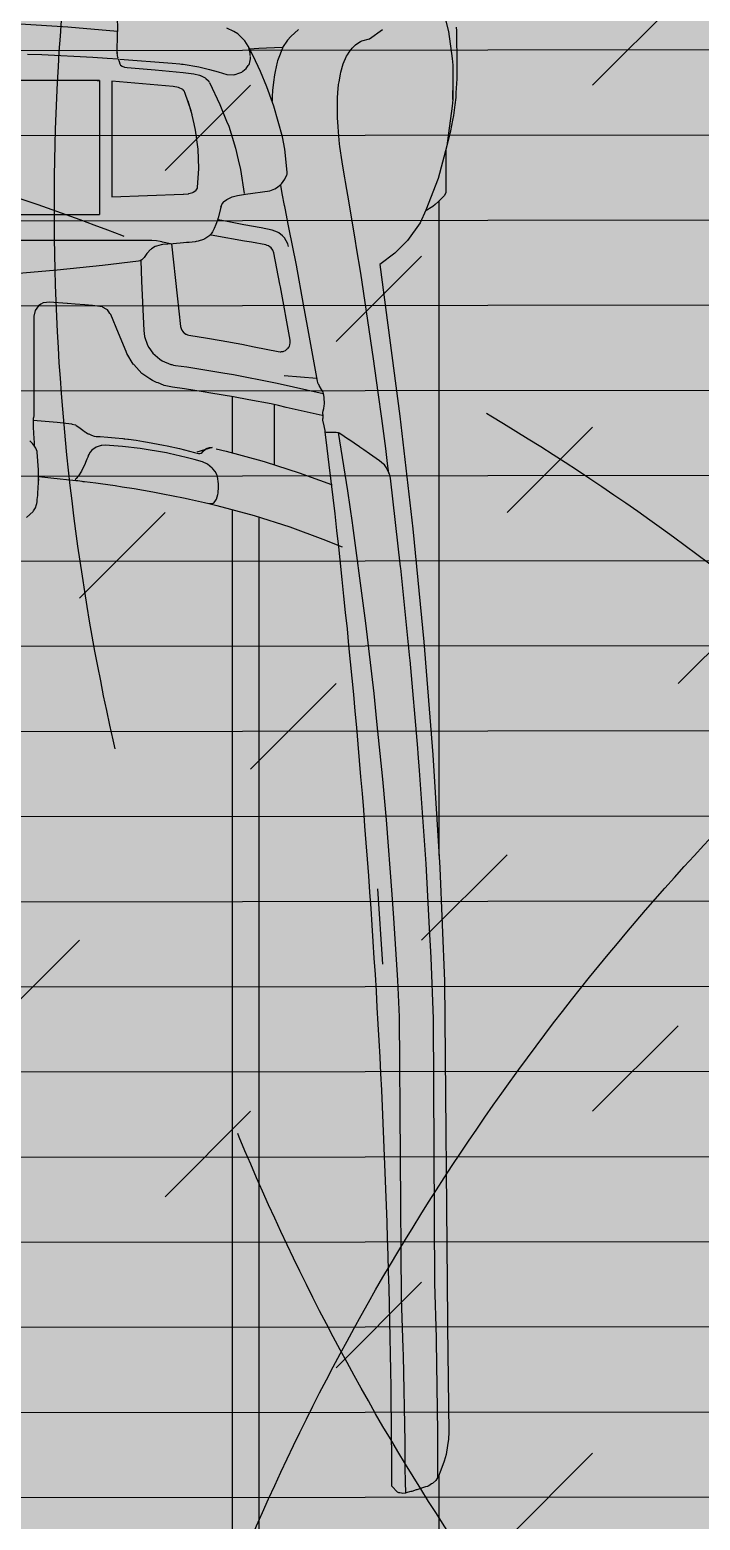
# Model space of a CAD drawing. Header units: millimetres. Extents: x -86392818 to -86307589, y 1129347621 to 1129375919.
# Drawn here: x -86333587 to -86333090, y 1129369134 to 1129370241 of the extents above; entities that cross this region are included whole.
import ezdxf

# ---------------------------------------------------------------- set-up
doc = ezdxf.new("R2010")
doc.units = ezdxf.units.MM
doc.header["$LTSCALE"] = 1000
doc.linetypes.add('DASH', pattern=[0.35, 0.25, -0.1])
doc.layers.get('Defpoints').update_dxf_attribs({"color": 250})
for name, color, linetype in [('C—平顶—喷淋', 5, 'Continuous'), ('C—平顶—轮廓线', 4, 'Continuous'), ('F—地坪—hatch', 8, 'Continuous'), ('P—平面—移动家具1', 165, 'Continuous')]:
    doc.layers.add(name, color=color, linetype=linetype)

# ---------------------------------------------------------------- blocks, each defined once
blk = doc.blocks.new('vfsdfdfgfgh')
for points in [[(-281.1250281396424, 79.59264259137854), (-281.1250282648471, 1525.316478869456)], [(-434.6452710254598, 796.4132418352383), (-434.6452711562815, 1455.126182075022), (-301.2681105876836, 1455.126182073436), (-301.2681104608782, 85.20797756276443)], [(-397.4967900718184, 52.67393596206966), (-397.2696437226841, 50.84776409789629), (-396.571979938708, 45.29235705606698), (-395.1573854904855, 34.18154297400906), (-392.2491009916484, 11.96952624122787), (-389.5740471196696, -7.359061232447857), (-386.1120933960337, -32.39683864053222), (-376.5536939258673, -96.02451097843004), (-373.5612435923904, -114.7475783071714), (-372.7418942635486, -119.735910927513), (-370.7391530207678, -131.9135938354302), (-368.8124652423212, -143.4184765832906), (-367.9941299597631, -148.3010834642628), (-365.2663456848531, -163.7658757284371), (-364.7126764600471, -166.8703678992169), (-362.7423846960592, -178.4233077998942), (-362.7271740025462, -178.5386449710204), (-361.1716271340119, -189.9858591327211), (-360.8998627514447, -191.9850367533945), (-360.0906538854761, -200.8756103054766), (-359.7367517624516, -204.7682398066681), (-359.4497766879795, -211.2367327797983), (-359.2844871575726, -214.9467450947122), (-359.3433018366268, -220.934666524583), (-359.3950181932742, -226.1152277613437), (-359.7103865613899, -229.9790229704522), (-360.2052411063269, -236.0630587083142), (-360.5500168135695, -238.1487392072595), (-361.4616443465493, -243.6657005244342), (-361.9189791828685, -245.3188666337228), (-363.5982396880354, -251.4029023732), (-366.0502033968442, -257.0255894293659), (-366.0867090607862, -257.0928694456961), (-366.124228769404, -257.1601494616189), (-366.6718137164862, -258.1212925485161), (-368.0864081655091, -260.0820244449569), (-370.2108349515474, -263.023122290193), (-372.7266835716437, -265.5317057466164), (-374.5428403143887, -266.7139117436018), (-376.4816966466824, -267.9633977553312), (-377.349720193306, -268.4439692993765), (-382.9868030125435, -270.0394668228982), (-392.8453601597212, -276.8539713074133)], [(-359.9020791602234, 22.29766967313481), (-366.6557465979204, 65.5752879268839), (-370.1545562493848, 89.36751849012217), (-370.4215035778107, 91.3363609470398), (-378.7368628785989, 152.7027192715032), (-380.0810976485736, 164.0297160311893), (-386.2743756565033, 216.2040411351772), (-388.3854591192066, 236.9076500949595), (-392.7585962581434, 279.8038051215844), (-394.7477037878343, 301.7440932500176), (-395.399075266716, 309.9393999763997), (-399.8012066837837, 365.3746203992341), (-400.913987121814, 383.1126604084275), (-403.7954185885537, 429.078979141108), (-405.0516707180723, 456.3843629635958), (-406.7293396976602, 665.2162183619803), (-407.9111065236939, 702.0766407327028), (-408.1010690418188, 708.013931265843), (-409.2578407988767, 771.9151742536196), (-409.3208283711647, 779.5875072030613), (-409.3498226500815, 783.1006604614813), (-409.3853156473706, 787.333671743545), (-409.3898147591608, 787.7889665613475), (-409.3988129843492, 788.7672351572837), (-409.4053117019139, 789.4932458132389), (-409.4308066719314, 794.2307729752793), (-409.4303067708897, 794.2307729748718), (-409.4518025285579, 795.8243048389704), (-409.4697989781271, 796.9748471491039), (-409.4927944405281, 798.4207158282952), (-409.5282874378172, 800.1557582429814), (-409.5742783626119, 802.4199270693352), (-409.6212690919056, 804.2903274022829), (-409.7082519286705, 807.114385801513), (-409.7227490677324, 807.4896963951323), (-409.7492438406407, 808.1849438870704), (-409.7822373303134, 808.7694439924235), (-409.8287281577577, 809.5938967707189), (-409.839226086071, 809.6492704644188), (-409.8922156310873, 809.9138336698379)], [(-350.2675210796224, 21.91896532200917), (-350.2716925964269, 21.93104497238528), (-350.858207785328, 22.05184147611726), (-350.9800160608356, 22.07600077686948), (-352.2848663515761, 22.13639902912837), (-352.8096430992009, 22.15451850429235), (-354.3906477686323, 22.16055832948769), (-355.0956340189587, 22.16055832988059), (-355.1857387711061, 22.15451850429235), (-357.0295489653145, 22.11223972798325), (-358.21092237431, 22.08204060205026), (-358.4520360147653, 22.08204060205026), (-359.7001536845492, 22.26927518284356), (-359.902055073173, 22.29947430918401), (-360.5361255467069, 22.54710714182875), (-361.0467191392891, 22.84305857638537), (-361.1251436453676, 22.88533735269448), (-367.6151886691659, 27.33668851529364), (-367.7219794853081, 27.41520624191617), (-375.56192717472, 32.79065065889154), (-375.9306892145323, 33.04432331673161), (-378.8791169186952, 35.06766475428594), (-383.212488026722, 38.03925874613924), (-390.5468479446718, 43.07647295185598), (-393.3743016776571, 45.58904022994102), (-393.6270955633881, 45.93331026638043), (-394.5239715624921, 47.16543460407411), (-396.0357290613756, 49.24313446828455), (-397.4507073823479, 52.56503832139424), (-397.5591668055349, 52.81871097923431), (-397.6400942213659, 53.00594555962016), (-398.3283944060895, 56.34596888786473), (-405.9881325936076, 122.0290677957528), (-406.0899175910381, 123.0256389515562), (-412.8995007605627, 189.8200656945992), (-413.0580183789425, 191.366260941606), (-418.7412921541836, 256.7111296394287), (-419.0967053408676, 260.8000912904245), (-420.0736744530805, 273.3025294281251), (-424.8884385392957, 342.7061606506177), (-427.506482153578, 390.734850537352), (-428.672838104816, 412.1339511750703), (-430.4849447748638, 457.825228713351), (-431.4268731496413, 653.9448370778409), (-432.5606912740041, 694.5928605864174), (-432.6049093461625, 697.3047420952644), (-433.6978466108485, 764.4555185239005), (-433.6978466100409, 798.2543802695436)], [(-392.890977711133, 417.0941635329073), (-389.3758258469388, 361.2996622098726)], [(-434.6452710318772, -149.5725548243354), (-434.6452710278681, 336.5455952267075)], [(-262.7946154402453, 74.8451316679566), (-269.7363527189154, 76.5192711026175), (-297.6003820716141, 84.03875502114533), (-323.9201350940275, 92.42831024168117), (-348.5314761308618, 101.6355894230801), (-362.8773328422976, 107.359006875573)], [(-128.5265086960208, 85.45455471765308), (-133.2882656791553, 81.0261491134006), (-133.7533634357169, 80.40551178361056), (-135.0607365209507, 78.20369420583302), (-135.9188374845035, 75.89178574927791), (-135.9504887502262, 75.7651812381664), (-136.0964362491213, 75.16243367572315), (-136.3232703156973, 73.73056418202759), (-136.4744930259476, 72.15832881808456), (-136.6248365347055, 70.60604742536088), (-136.6301117460607, 70.54618550969462), (-136.7743008419784, 69.05445410152606), (-136.923765149244, 67.52350281662075), (-137.4460110227883, 59.4627862774505), (-137.4284269865457, 54.80250175879337), (-137.4099637488107, 50.14221724173694), (-136.4067944870549, 36.92030268546659), (-136.2705182077698, 36.40769203097443), (-135.3209802562342, 34.01803189102793), (-134.5077185855844, 32.59029080551409), (-132.8539399868314, 30.41668401492643), (-130.8247422189306, 28.45844250718073)], [(-137.5758521513126, 55.08987700963917), (-146.4298961016757, 55.99072674718627), (-165.0244564366367, 57.98048239691707), (-166.0965006601036, 58.04547877053847), (-166.386206260242, 58.06324444565689), (-166.5343966817018, 58.06931077445915), (-169.4488083128599, 58.51041949656792), (-170.3739971645482, 58.62177994928788), (-171.142985299899, 58.71234156328137), (-171.4754124625324, 58.75220600583998), (-180.0330755691757, 59.83634551636351), (-183.337321464729, 60.29695315123536), (-194.3154281296593, 61.82826771227701), (-199.4713867742539, 62.63162288957392), (-208.416214045923, 64.02514513929782), (-215.3638082440521, 65.22497819567798), (-222.3154075880157, 66.42481125125778), (-230.990554992728, 68.07311928489071), (-235.9956531181015, 69.02423288456339), (-246.3262610923848, 71.17214637620782), (-249.4395950039834, 71.8195102573809), (-260.6286393860428, 74.26900692255003), (-261.6526218506988, 74.5415583827853), (-262.7940886150245, 74.84530810127035), (-264.9208214273458, 75.1481912019517), (-266.6243437565281, 74.98570026808011), (-267.06490987508, 74.7408805948071), (-267.8525886947245, 74.30410496465629), (-269.1142098548735, 72.54097000377078), (-269.4212710896245, 71.91353834509209), (-269.4332865295219, 71.8905729586113), (-270.5053307521885, 68.47912996570813), (-270.6909025422356, 67.496384797254), (-270.7469745943163, 66.85942033604078), (-271.0767316583879, 63.114762600424), (-271.0807368058231, 62.1164183022338), (-270.9512370678567, 60.40744698612252), (-270.1809138828248, 55.05304573228932), (-269.4212710888169, 53.16078464318707), (-268.4226545528436, 51.37598422497103), (-266.8646525481672, 49.32253212916839), (-266.3399783519053, 48.75576375177479), (-262.8862069860115, 45.99298456596443), (-259.0586219422621, 44.26191448318423), (-253.0562423289957, 42.50527916043939), (-247.00446590723, 40.87776996631874), (-234.2680999107179, 37.94123380807287), (-232.3536398652068, 37.49969177703315), (-212.8512463155857, 34.19744269108924), (-199.7063553719927, 32.7120589002152), (-193.354192959865, 32.19772093030042), (-186.9766646198623, 31.81727549107745), (-184.4867985215169, 31.90090415802842), (-183.914062566444, 31.98149966100755), (-180.0878125715753, 33.23159657951328), (-176.95311788033, 35.57753235562996), (-175.7849501400487, 36.99315337280859), (-174.5033032459251, 39.22382891278539), (-174.8116995311575, 38.59163085283944)], [(-269.3524203128763, 34.37999783863779), (-276.6003033915113, 36.24168694327818), (-303.0630839122969, 43.41412608993414), (-305.6452175966333, 44.17800663932576), (-330.9998933974566, 52.20091025301372), (-354.8400733180752, 60.95802391317557), (-355.452243057327, 61.35318104697217)], [(-174.5039369275401, 39.22379367386748), (-174.2065373416262, 39.91891428180679), (-173.9339045402448, 40.63579257685342), (-173.5525950771262, 41.66759464320785), (-173.3204807421353, 42.27193317505589), (-172.8167242800846, 43.44834883870499), (-171.4404834186425, 46.66248449085106), (-170.018671667829, 49.42946214892436), (-169.1979993898203, 51.02640139593859), (-167.0308063945195, 54.45886418966984), (-165.2652316304084, 56.59186784439953), (-165.1042475097347, 56.75767643025029), (-164.8949186202226, 57.0861049744417), (-164.5972218314491, 57.55352012583171), (-165.0239040508313, 57.98042096337304)], [(-137.4460110227883, 59.46295818222279), (-137.5823423117545, 56.77639823019854)], [(-312.337910364171, 1.704470552125713), (-312.3379103633706, 46.29578055012098)], [(-281.1250281396424, -4.321720102452673), (-281.1250281396424, 37.46799935177842)], [(-348.0717866334817, 9.727308295608964), (-321.3227797007639, 3.721679596841568), (-315.4699578063228, 2.40748163004173), (-310.0273703992352, 1.186088226299034), (-293.5879213024309, -1.961799923985382), (-282.0197382823899, -4.176308837428223), (-265.3311415380085, -6.881508548802231), (-259.7231716407914, -7.789286527447985), (-245.7472773008558, -10.05393123922113), (-236.7672228618685, -11.33932779125462), (-230.6244446523197, -12.62045746544027), (-230.2872361985428, -12.75806423294125), (-226.2063695552133, -14.41894591701566), (-225.0744660176424, -14.87870186167129), (-221.8978335096617, -16.17049872764619), (-220.1151391338717, -17.39935916499235), (-216.289863613245, -20.033088694865), (-215.5252380731108, -20.56004794477485), (-214.1398912392178, -21.51369484713359), (-208.0336260468539, -28.05374982861395), (-207.7458175573192, -28.35989821849216), (-203.0528209185286, -36.22161820199108), (-202.3569257648196, -37.80996298530954), (-196.7317732718002, -51.40316485063522), (-196.6974080777873, -51.48636894316587), (-191.0357425675829, -65.16277490022185), (-190.4042821499388, -66.06948616042791), (-189.5924044711501, -67.23434344948328), (-189.5064914889226, -67.35914958707872), (-188.542118266254, -68.74161757838738), (-187.7216492883599, -69.21737431071233), (-185.3719292317983, -70.57957463891944), (-185.3676335838536, -70.58170807703573), (-184.7726861833944, -70.92732507546316), (-182.8783049304693, -71.32947818656976), (-177.3605436650323, -71.85963759425795), (-177.3562480162873, -71.86070431272674), (-171.8234519782127, -72.37379621426226), (-164.4864833190004, -72.99996034397918), (-158.8140786849181, -73.48425082795438), (-158.7603830719236, -73.48851770500187), (-145.6479142005992, -74.47629961839993), (-143.3475941090801, -74.18721873465984), (-141.1911782623283, -73.916272075905), (-141.1095609288532, -73.90560488411575), (-140.899074123241, -73.88000362591993), (-139.1786666595435, -72.8612868572236), (-137.3079114775537, -71.75509912017151), (-136.0299558712504, -70.00247959030094), (-134.7820698085998, -68.29039538740471), (-134.7691828615425, -68.2743946005503), (-133.875687848471, -64.04912012955174), (-133.8692443741456, -41.6106832435762), (-133.8649487253933, -34.30472392676165), (-133.8585052510607, -30.70668030354136), (-133.8520617775357, -27.86600726238976), (-133.8499139535634, -26.43447019079758), (-133.8327313569607, -21.82411011404474), (-133.8305835321808, -21.35368697761442), (-133.8219922346834, -19.07730835559778), (-133.7919226902159, -13.63810751528945), (-133.7897748662435, -13.44716479128692), (-133.7768879183859, -11.57613943854813), (-133.7983661645485, -6.286279276377172), (-133.8499139535634, 5.934055069359601), (-133.8821313211956, 9.537432288867421), (-133.843470479238, 9.760376587000792), (-133.5621054632211, 11.42445842886809), (-133.5212967964835, 11.66553695240873), (-133.4912272536312, 11.8468792038766), (-133.4353838150637, 12.3226359357941), (-133.3816882012688, 14.04325389071892), (-133.2893317455164, 17.04180136368086), (-133.3537664831892, 18.08611939137336), (-133.6630532172785, 23.10609961445152), (-133.9186443383805, 26.55800271610497), (-134.1183920217154, 30.15177946267067), (-134.1463137406026, 30.8099451661401), (-134.1763832842626, 31.47344446428178), (-134.2064528279225, 32.19561331481964)], [(-162.2066056204349, 16.07892043632455), (-164.7567651271238, 16.77831062479527), (-165.4170431844977, 17.16182262622169), (-166.6505169055526, 17.96657803398557), (-168.3406894000655, 19.14799507327552), (-170.2356022768363, 20.7233627737296), (-171.4071507415065, 21.50397878153308), (-171.9962147526021, 21.80278541024018), (-172.8124670516772, 22.31819422465924), (-173.862487198654, 22.97843943964108), (-174.3540189286141, 23.26539384042553), (-174.6663544453331, 23.42947652019211), (-176.8112905491216, 24.42604229669087), (-178.5695808274177, 24.97939998775837), (-180.2702032093584, 25.21535718756786), (-183.0928338495869, 25.34149098990019), (-188.7439006217246, 25.71423812425928), (-194.4003858546348, 26.22486255280091), (-200.0591932834213, 26.8510733886942), (-200.9098915073046, 26.95252411045658)], [(-134.1190864538803, 30.15172461110342), (-134.1451545291275, 32.11376272249618)], [(-162.2541664276287, 16.09202714763524), (-162.1557748602427, 16.06145335093606), (-151.102160327755, 14.91660507368215), (-133.4003343463482, 13.44265133359295)], [(-213.2572608800765, -105.4315407966496), (-213.9432386442058, -89.97720957821002), (-215.5781975044956, -53.33604663483857), (-216.119116729802, -49.00381388000096), (-218.3736246777917, -42.45901973324362), (-219.3293842109561, -40.69114464198356), (-222.238689116537, -36.64944026936428), (-227.4038576573439, -32.04150200840377), (-229.2475923592065, -30.88235305222042), (-235.5840747117618, -28.23399908674764), (-236.4151110147141, -28.04228988090472), (-237.6379409424335, -27.76065522465797), (-239.0532784640163, -27.5165718557837), (-247.3961779921956, -26.31196607781749), (-274.1750688549291, -21.94712299338426), (-282.0150084021589, -20.66939102458127), (-311.9878984999523, -14.87166986212833), (-314.5108325297406, -14.38350312276452), (-348.8259889888432, -6.612362980275066)], [(-344.495866138459, -15.77964117845113), (-337.0910094903666, -56.5219452509773), (-334.1723188591932, -72.58021025260678), (-328.8301459402282, -101.9731954923627), (-323.3062050047301, -129.9803384579282), (-321.7559756812771, -137.656445874265), (-321.7485845124174, -137.6943741895666), (-320.1772766697322, -145.3850694189023), (-320.0425931399732, -146.098413494401), (-318.3508366119713, -155.0786714301357), (-317.1972667073351, -161.2011767180666), (-317.1211650383993, -161.6577752780722)], [(-245.285135382459, -51.71543114315136), (-245.7893070066712, -51.3602322342922), (-246.7676212249062, -50.67235922555847), (-246.8197769102262, -50.63510665752983), (-246.8988006752261, -50.57966097394819), (-247.8810660817908, -50.26431365111785), (-249.0174278308332, -49.90045135373657), (-262.8639720386636, -47.7042824915261), (-273.0272185321301, -45.90922849430353), (-288.2179569924556, -43.22531088598771), (-297.507200638327, -41.34795470234531), (-315.4060835460768, -37.73099020545487), (-316.772404452895, -37.56292047805618), (-317.1928108851498, -37.61490080630756), (-317.7025141733393, -37.67727719932736), (-318.9834894141532, -37.83581720049551), (-319.5572019526517, -38.09571884055913), (-320.6240227882008, -38.57913589199597), (-321.0104490019366, -38.75413633004064), (-322.038548191209, -39.66899010466295), (-322.3506920669024, -39.94795119841001), (-322.6754797429967, -40.23644202000287), (-323.1812318428638, -41.03780541148444), (-323.3432305611932, -41.29424169662525), (-323.6877741797507, -41.83916880295146), (-323.9256357141858, -42.65699263212446), (-324.0141423315072, -42.96107755166304), (-324.3089009774194, -43.9755602881487), (-324.300208363733, -44.39919996254321), (-324.286774323089, -45.06281548482366), (-324.2630671931038, -46.19598663641955), (-316.9612712525195, -85.76514506732929), (-316.6064545454283, -87.69101622351445), (-312.0902463416278, -111.080431192604), (-311.4090614827801, -112.9889755733748), (-311.354535083985, -113.1414512024057), (-310.0459015256638, -114.895787275469), (-309.1647865400373, -115.5455413768505), (-308.4014169640795, -116.1077952589985), (-308.3137005837925, -116.1719043302728), (-307.2452992733888, -116.54616269283), (-306.2124586563586, -116.9082923119422), (-295.4968360416897, -118.927728058261), (-290.2385946792347, -119.8365174619685), (-268.2763097451971, -123.6319477522193), (-267.0095587828619, -123.8251413054095), (-264.5700951386825, -124.1968006511597)], [(-236.109211104631, -117.682859657376), (-240.3510573789972, -79.14994050074893), (-242.8553506337703, -56.35751959840127), (-242.9560105221899, -55.7189544786379), (-243.5342772704535, -54.14167224758421), (-243.5566665251827, -54.08098217415682), (-243.7228425140129, -53.6277856486704), (-245.2851353816513, -51.71538866497576), (-244.8824958239711, -52.11581121382187)], [(-272.9681285911647, -145.8040365109191), (-270.7381744540762, -136.9373353365809), (-270.2309604373877, -135.3482461580425), (-268.9841524131916, -131.98825446509), (-267.7976738099387, -129.2508972666255), (-266.4704265588953, -126.536393699309), (-265.5342033291308, -125.1727936847892), (-264.8169535523703, -124.4369067494408), (-263.7466649437265, -123.3891947090306), (-260.9044789107138, -121.5096104802506), (-259.7962051118739, -121.0073384458083), (-255.7831814358506, -119.7498808532982), (-254.3375097661628, -119.4502443509409), (-253.6515419106945, -119.3248033065902), (-249.3078236327274, -118.783934027073), (-247.2119348761262, -118.631068625531), (-245.1138116962902, -118.4558574506518), (-237.3715360638598, -117.7875156922673), (-229.6203227392907, -117.1460904344858), (-228.357873754052, -116.9866228723258), (-225.0889129312054, -116.1029491201334), (-224.0320308603623, -115.6580650936521), (-221.1764382895417, -113.9638492091472), (-220.6446456196718, -113.5408030961407), (-220.3586394784215, -113.3127746405808), (-218.2404064918737, -111.1046059759392), (-217.8583201619331, -110.5804960260284), (-215.8339329408409, -107.7019541708869), (-215.333422192256, -107.0270102531213), (-214.1022551283022, -105.8462392905058), (-212.7995865304401, -105.2063376082078), (-211.7158913831809, -104.9036539552471), (-184.8760025240917, -101.6233960439713), (-151.2501710674405, -98.11409395867668), (-119.9347329739248, -95.48795776693441)], [(-323.0228001399446, -115.7352553172677), (-322.482135409773, -117.7538583535788), (-321.2362328804156, -120.0491527954146), (-320.0161767631434, -122.297640767647), (-318.4701393733412, -123.6639156733436), (-315.8137612472201, -126.0123364452302), (-314.9054445009533, -126.3662486486719), (-310.7921727302382, -127.9687283515232), (-302.6236517455909, -129.5093919160863), (-289.8006667839436, -131.9281211386842), (-276.2640043780557, -134.4811474034941), (-276.2233885883179, -134.4890472295665), (-272.0547316510274, -135.2051664558094), (-270.2750216034037, -135.484820295489)], [(-235.4465449025229, -117.627946585606), (-229.3239089801282, -119.0595831491082), (-229.0457031481419, -119.1250083957857), (-227.8017858599706, -119.4102624703519), (-224.9684421227503, -119.9603103598783), (-221.3957453103503, -120.2713908859441)], [(-221.3957453103503, -120.2713908859441), (-49.52583038751618, -120.2713908867445)], [(-439.7565062072026, -187.7270182801585), (-439.8180617315011, -156.0318917752884), (-439.7690629885983, -155.7797612899303), (-439.592449133379, -155.196374265317), (-438.5049227089694, -153.505669491642), (-436.7739977444289, -151.5972563031246), (-434.2847523965174, -149.2297331728041), (-431.9093369992406, -147.0298499907076), (-430.1763647331609, -145.5872523432045), (-427.7537249199668, -143.9738854668103), (-426.1693867243084, -143.0230316717498)], [(-426.9448945590921, -143.4883452209906), (-426.0650637001963, -142.9561369916773), (-424.6009291418959, -142.1347802038072)], [(-49.52583038832381, -139.5876381052658), (-182.6980206119988, -139.5876381036651)], [(-180.9896485660502, -239.0259950625623), (-181.5822657472308, -239.0259950625623), (-181.7559730154608, -239.0419217636227), (-182.3569953861152, -239.0966697974945), (-182.6890174934815, -239.1275277808018), (-182.6980206144071, -239.1295186179777), (-182.6980206119988, -139.5876381036651)], [(-274.6410859733078, -148.8108103603736), (-277.2993928726428, -150.7344589337881), (-281.2408239876604, -152.5667255240842), (-285.1926947218963, -153.7199892802892), (-291.0977234709862, -154.5713454734941), (-309.0823417289866, -157.2179527705011), (-312.8937521203916, -158.5828988417052), (-314.0582442898012, -159.2410804639512), (-317.2670038847209, -161.773171099805), (-317.881517885995, -162.4116882436938), (-320.3215418198015, -165.6563269976177), (-321.7603112800862, -168.9391379719164), (-321.9021952076801, -169.4642951893475), (-322.0939045949053, -170.8963318293099), (-320.2347031610407, -188.0773013151484), (-318.453798878938, -197.1981485776487), (-312.0229928987465, -220.0841299468884), (-311.0905450134815, -222.7052890976338), (-306.9090026363774, -234.237926663307), (-302.0939651309818, -245.8191470560851), (-296.6525504195233, -257.438539668874), (-293.057999409677, -264.4842062103125)], [(-272.639007301841, -145.0270341047144), (-273.6350512014469, -147.3783002559649), (-275.1938176241238, -149.2107072621875)], [(-264.2350392818262, -237.5279466820502), (-272.0856124569182, -221.2781808586587), (-277.0101820787677, -208.9333975201298), (-278.5550543757927, -205.0605243165337), (-283.6557034536891, -188.9029697604419), (-285.7121058426346, -180.0597446141619), (-287.3937288974339, -172.828570007594), (-289.9400691568517, -155.1964584977541)], [(-447.3711787941211, -278.6712405694852), (-447.6113277502081, -275.9649279527366), (-447.8158652633429, -264.7764381860616), (-447.8793266800858, -261.28970053597), (-447.9112856664869, -244.5195533853403), (-447.8656299708236, -240.1912514136202), (-447.2908247708401, -229.7598098941235), (-447.1118544455458, -226.5140329683927), (-446.4265624633554, -220.953954157987), (-445.4372035514752, -212.923128812603), (-444.7843271117599, -209.531696523336), (-443.2671883661606, -201.6501229710702), (-442.8480690847719, -199.4724853761436), (-442.5640906612971, -198.3935567589651), (-439.9379750818407, -188.4296509733977)], [(-248.1742363723097, -223.8448333950219), (-251.2076375834076, -213.9012090753386)], [(-445.0231073290415, -225.0419336303748), (-445.2891343975498, -238.4703097433667)], [(-330.4118018974914, -276.9171542246331), (-324.6706778932057, -271.6224722281477), (-322.1971085076875, -268.8844558380515), (-321.7902117087506, -268.2833350557485), (-319.0731645231717, -264.2657176757639), (-314.8853463517225, -253.6547944987833), (-314.6633276121283, -252.7099949573021), (-313.0423432021853, -245.8250060815044), (-312.6255422217437, -243.1973219864594), (-311.7539742306762, -237.7048027709825), (-311.199340054256, -231.4881486049126), (-310.8229811489655, -227.2650848814374), (-310.732192816351, -223.6938694319833)], [(-245.4124360605056, -231.2805136775714), (-245.4124360596979, -231.0943964817707), (-244.6271582268819, -232.0589341917366)], [(-244.4385833563574, -232.2272865551495), (-244.9822780751274, -231.7416841458471)], [(-197.6662267910215, -254.9808129762678), (-236.6139571663589, -251.8472505289828), (-242.2554463038032, -251.3296561508178), (-243.5262618735724, -251.2092324065015), (-244.8116398843849, -251.0830486840568), (-256.4266417843246, -249.2405252177414), (-264.235021948487, -247.2992783923837), (-270.7133659522078, -245.4201857579319), (-277.1130727844284, -243.407006173642), (-282.3293386818768, -243.3527552093146), (-283.2098808688606, -243.4984960697475), (-283.4331716114029, -243.5353331445513), (-286.1961518348471, -244.5505629046966), (-288.2805223703617, -245.3166400914342), (-289.0280609405745, -245.9079086179845), (-291.6289126707925, -247.9635513012763), (-293.0890399580239, -250.1404214476643), (-293.6695958863929, -251.0057578055857), (-293.9375447761631, -251.6335954998794), (-294.1453022495552, -252.5763566885871), (-294.6821708596181, -255.0105505404354), (-294.7044999336285, -255.6227157338726), (-294.721974861437, -256.0792275461426), (-294.7491580816568, -256.7480548570311)], [(-129.0978759195132, -258.6894461493357), (-139.8170481215493, -258.2585256609163), (-177.6452557074808, -256.2986983849114), (-188.3644279095242, -255.6175443587999), (-196.5497045218508, -255.0596063107223), (-197.1397310142274, -253.2319399112312), (-197.7233208533944, -251.4036026441609), (-198.3519672625334, -250.440237068382), (-199.5448935512613, -249.6215552270733), (-201.1862399765014, -249.0278375841299), (-203.1172357682517, -248.7174496041553), (-224.0020280464742, -246.9845991297043), (-244.8117260430299, -245.0314805271628), (-248.7166286470383, -244.5956403449673), (-252.6150945978516, -244.0649842369312), (-256.8933230551047, -243.0253634007677), (-257.3374520870857, -242.8652497169969), (-257.6378292105292, -242.7102793488739), (-261.1779881639523, -240.8928995830647), (-261.5899339339667, -240.506479964155), (-263.5187841754523, -238.6998340765713), (-263.7118837552698, -238.4323816094548), (-264.0809185071921, -237.8205505480291)], [(-182.6980206144071, -239.1295186179777), (-49.52583038832381, -239.1295186195784)], [(-294.0050962437454, -262.628052136497), (-300.984174635174, -262.9470039893786), (-318.3631808138161, -263.8337369212386)], [(-294.6573226259934, -257.2887857150345), (-294.6068364811144, -258.040863395654), (-294.5929775381883, -258.2532668984495), (-294.5583301848892, -258.7893136915518), (-294.5187332079659, -259.296744452382), (-293.5198994743914, -263.4150347707327), (-293.0585946974388, -264.4843070577772), (-293.0368163599269, -264.517759601149), (-290.4907307657995, -268.4941788901779), (-290.21751162703, -268.8307195454545), (-289.1681917477763, -270.087809730554), (-285.2312623521357, -273.6220911759156), (-282.2634689579791, -275.5196162121429), (-277.1821869392661, -277.7996287719725)], [(-195.8420776557687, -287.6673232231406), (-196.0697602716828, -275.7622479191632), (-195.9796771490801, -275.3205131183058)], [(-196.5494262462526, -255.6192977440514), (-196.3627062794185, -256.3741735468939), (-196.1230578174727, -257.3427857978531), (-196.0892423912519, -257.4831013290386), (-195.748147648228, -259.5943605970533), (-195.7172726931531, -259.777369031377), (-195.7172726939534, -259.0521335263329), (-195.7084512772999, -259.370834693138), (-195.6555227829958, -261.2495943902031), (-195.6996298622544, -261.9302334869426), (-195.7113917500537, -262.1216717303032), (-195.7951952002331, -263.423397402963), (-195.8540046376365, -264.8741403446329), (-195.9480997392457, -268.8568172182713), (-195.9775044579437, -270.1492972939159), (-196.0598376717462, -275.3129632206401), (-159.2289566731342, -278.6169045027054), (-123.631603645219, -280.8831634864036), (-122.2701651474927, -280.9699089406495), (-106.8812053686925, -281.6674076558556), (-86.60077055639704, -282.2161610308249), (-69.88124723575311, -282.668651424945), (-49.52583038912417, -282.812230108073)], [(-195.717939986047, -259.7773420385784), (-195.6558063355697, -261.2496542418667)]]:
    blk.add_lwpolyline(points)
for points in [[(-438.0535678028391, -290.0216315951257), (-441.8420444029543, -275.3449766613485), (-444.3873003613771, -255.3051433037617), (-445.0231073282412, -250.2975878219004), (-445.0231073290415, -225.0387475041061), (-444.3873003613771, -220.0311920222448), (-441.8420444021467, -199.99135866508), (-440.4953910495751, -190.5913792772626), (-434.1859955995315, -166.1495105831418), (-424.8466301065928, -142.7072306985792), (-420.8381054813581, -133.3841427580628), (-411.3182397652999, -120.1684253163548), (-401.9961130576412, -110.9126173917466), (-390.8091553910635, -102.3007753347338), (-405.539190476251, 10.28752583947789), (-415.1888541058725, 93.89736295081093), (-423.3529400527623, 177.6898172475921), (-430.0273921341868, 261.6168315770483), (-435.2071401179128, 345.6687945077865), (-438.8871137732858, 429.8072603159671), (-440.9943017732439, 681.8196955943567), (-441.0612288234042, 686.3466795321583), (-441.9262102295615, 764.8144011289842), (-441.747738099024, 769.821956610831), (-441.0500743142402, 774.6565063369926), (-439.9194128016316, 781.3845079440653), (-438.5423380636421, 786.1902233773435), (-436.1055850475459, 792.8701678300131), (-434.2823299815936, 797.2914260280377), (-432.3586843428056, 800.4631982147694), (-429.7606979814518, 802.8468330690812), (-429.2384641883546, 803.1063417030236), (-427.0552227216467, 804.5288334708457), (-426.5816631463385, 804.7498963809485), (-426.087822647678, 804.9421249989682), (-426.0371203381219, 804.9613478596875), (-425.9945303972563, 804.9805707216001), (-424.7401552488154, 805.3746393874171), (-422.4940429187118, 806.0954967026773), (-418.1782622956598, 807.4699313160963), (-418.0798998138052, 807.4987656089797), (-417.7381662454281, 807.6044913487422), (-414.448600376214, 808.6521373126889), (-413.7894703455386, 808.8347544997523), (-410.1754096940349, 809.8343433100817), (-410.0344572713075, 809.8727890323353), (-409.892490803104, 809.9112347569753), (-409.5172937096504, 810.0073490657815), (-407.9607327948252, 810.1995776826079), (-406.8250010523843, 810.0169604963448), (-405.7450418493318, 809.8535661712085), (-404.8080631623816, 809.6997832774359), (-403.88730921362, 809.1807660111517), (-399.7946187537527, 804.8652335516817, 0.02975789556311433), (-350.2675883535412, 21.91735718782002), (-350.180380381651, 21.37911705962324), (-350.1773382427855, 21.35989419808902), (-350.170239918778, 21.3118370432785), (-350.0881021767127, 20.80243120755767), (-348.8651624607737, 15.13168699618836), (-348.7931651799809, 14.68956117599737), (-348.5153165228985, 12.94989218964474), (-348.5771733408183, 12.25786916686047), (-348.6451144348539, 11.50817755910975), (-348.6603251283668, 11.34478323477379), (-348.7424628704248, 10.43169730188674), (-348.6217913734508, 9.15337699688098), (-348.5548643240982, 8.634359730189317), (-348.5558783703818, 8.643971160752699), (-348.5447238620254, 7.423319440305931), (-348.7414488249415, 6.346839183883276), (-349.0841964396022, 4.491833026419044), (-349.3924664845108, 2.569546853424981), (-349.6449639884158, 0.9932721910299733), (-349.4928570581396, -3.533711747571942), (-349.2038538910929, -5.244546441419516), (-348.4068135789639, -8.127975701718242), (-347.4404275520865, -9.694638932749513), (-345.624270808541, -12.64534820936387), (-345.399152552789, -13.16436547605554), (-345.0868263243392, -13.88522279092285), (-344.4966514355983, -15.76906324087759), (-344.4966514363987, -15.77867467183387), (-344.4956373893074, -15.77867467144097), (-344.0606115705086, -17.71057227658457), (-344.0301901834973, -17.84513230764423), (-319.7106965401763, -19.67130417263252)], [(-200.7890620319449, 26.8816695039568), (-200.8234364716918, 26.89000798773486), (-200.8656232826834, 26.90001416762243), (-200.8929665872638, 26.92747557275288), (-200.9101538067334, 26.95249102325761), (-203.7147955352339, 27.307932771786), (-204.1874440722822, 27.36774749289907), (-209.8037586652426, 28.14800717333856), (-215.4185107836383, 29.01231876570091), (-218.2247149875111, 29.47349248362298), (-230.1729574945348, 31.66317820717813), (-232.8002583677298, 32.23241866922763), (-242.0837006134752, 34.24332730965398), (-253.2936739201396, 37.14389653305989), (-256.0826909037351, 37.96162379771704, 0.3101410170378078), (-259.4373236569008, 36.34362449243781), (-261.345886259056, 34.68259861148545), (-261.603694552723, 34.50515568637638), (-262.4841489333703, 34.09779298091598), (-264.3192752347313, 33.5119867320318), (-264.4278672129512, 33.50064639492484), (-266.364554355765, 33.5823635309207), (-255.0049961853874, 36.93232141515182)]]:
    blk.add_lwpolyline(points, format="xyb")
blk.add_lwpolyline([(-191.7385425727844, -238.4998656100943), (-191.7385425727844, -152.6797676085116), (-244.8113525323934, -154.535198127327), (-244.906360850473, -154.5386309311871), (-248.6304284019134, -154.9488509989606), (-248.8618092038159, -155.0166488764808), (-251.8451996610675, -155.8902974733792), (-252.1845150826412, -156.0936911067547), (-254.1926160693911, -157.2960306792957), (-254.4543736805717, -157.6753555119794), (-255.4031642328337, -159.0476188793109), (-255.5175620037044, -159.5942929040903), (-256.3700516078097, -173.7700566912972), (-255.8310248228881, -187.9895887294551), (-253.9114690046117, -202.2340085961623), (-252.8670238192426, -206.7421383435139), (-250.6197862500994, -216.4372348149918), (-246.0697280135937, -230.2199425541039), (-245.5817601208328, -231.0987403575855), (-244.811352533201, -231.9251879012882), (-244.4384287263456, -232.2272746464587), (-241.3878214993456, -233.7600215969724), (-237.3897163501606, -234.5856109395245), (-214.6103409916323, -236.6779049286706)], close=True)
blk = doc.blocks.new('pen lin')
at = {"layer": 'Defpoints', "color": 251, "linetype": 'DASH', "ltscale": 3}
blk.add_circle((0, 0), 1800, dxfattribs=at)

msp = doc.modelspace()

# ---------------------------------------------------------------- hatches: boundary and pattern name
at = {"layer": 'C—平顶—轮廓线'}
h = msp.add_hatch(dxfattribs=at)
h.set_pattern_fill('AR-SAND', color=8, scale=5)
h.set_pattern_definition([(37.50000000000001, (0, 0), (-8.000156479920228, 244.7066186646712), [0, -193.04, 0, -215.9, 0, -206.375]), (7.499999999999999, (0, 0), (224.7616415690013, 358.4125502841771), [0, -104.14, 0, -173.99, 0, -66.67500000000001]), (327.5, (-156.21, 0), (395.496185120729, 0.718592339272881), [0, -63.5, 0, -228.6, 0, -298.45]), (317.5, (-156.21, 0), (381.7782262361486, 111.4646616286082), [0, -31.75, 0, -149.86, 0, -171.45])])
h.paths.add_polyline_path([(-86319389.20660238, 1129360620.965556), (-86319389.20660238, 1129370700.965556), (-86337189.20660238, 1129370700.965556), (-86337189.20660238, 1129370370.965556), (-86337569.20660238, 1129370370.965556), (-86337569.20660238, 1129367745.965556), (-86336969.20660238, 1129367745.965556), (-86336969.20660238, 1129361200.965556), (-86337189.20660238, 1129361200.965556), (-86337189.20660238, 1129360620.965556), (-86328589.20660241, 1129360620.965556), (-86328589.20660238, 1129361220.965556), (-86327989.20660238, 1129361220.965556), (-86327989.20660238, 1129360620.965556)])
at = {"layer": 'F—地坪—hatch'}
h = msp.add_hatch(dxfattribs=at)
h.set_pattern_fill('DOLMIT', color=250, scale=10)
h.set_pattern_definition([(0, (0, 0), (0, 63.5), []), (45, (0, 0), (-126.9999134350099, 126.9999134350099), [89.80256121069154, -179.6051224213831])])
h.paths.add_polyline_path([(-86319389.20660238, 1129360620.965556), (-86319389.20660238, 1129370920.965557), (-86337189.20660238, 1129370920.965556), (-86337189.20660238, 1129370370.965556), (-86337569.20660238, 1129370370.965556), (-86337569.20660238, 1129367745.965556), (-86337189.20660238, 1129367745.965556), (-86337189.20660238, 1129360620.965556), (-86328589.20660238, 1129360620.965556), (-86328589.20660238, 1129361220.965556), (-86327989.20660238, 1129361220.965556), (-86327989.20660238, 1129360620.965556)])

# ---------------------------------------------------------------- block references
at = {"layer": 'C—平顶—喷淋'}
for p in [(-86334169.20660238, 1129370109.090557), (-86331769.20660238, 1129370109.090557), (-86334169.20660238, 1129368409.090557), (-86331769.20660238, 1129368409.090557)]:
    msp.add_blockref('pen lin', p, dxfattribs=at)
at = {"layer": 'P—平面—移动家具1', "rotation": 180}
msp.add_blockref('vfsdfdfgfgh', (-86333718.38165918, 1129369964.11523), dxfattribs=at)

doc.saveas('drawing.dxf')
